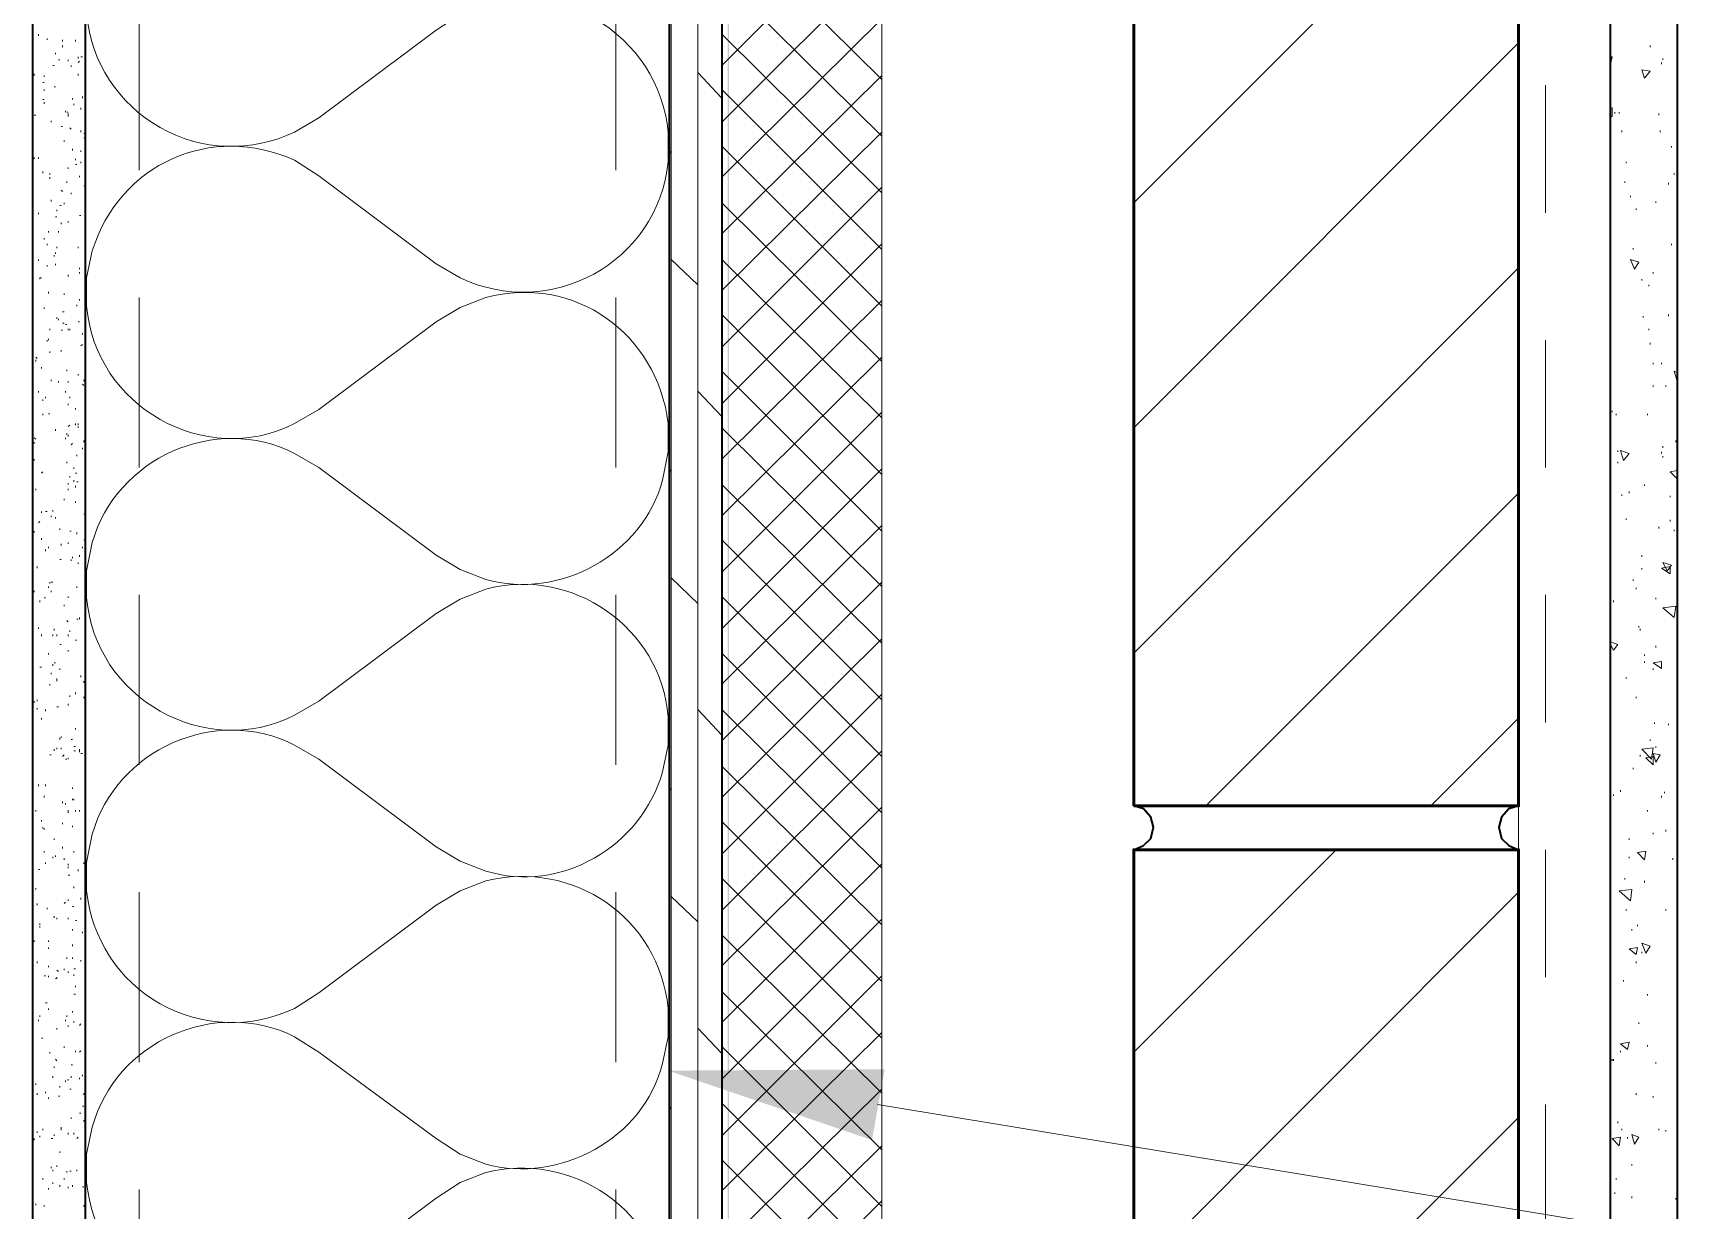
# Model space of a CAD drawing. Header units: inches. Extents: x 5 to 516, y -193 to 129.
# Drawn here: x 77.502 to 78.793, y -184.179 to -183.255 of the extents above; entities that cross this region are included whole.
import ezdxf

# ---------------------------------------------------------------- set-up
doc = ezdxf.new("R2010")
doc.units = ezdxf.units.IN
doc.header["$MEASUREMENT"] = 0
doc.linetypes.add('PDF_IMPORT', pattern=[1, 0.8, -0.2])
doc.layers.add('PDF8_Geometry', color=7, linetype='Continuous')
doc.layers.add('PDF8_Solid Fills', color=7, linetype='Continuous')

msp = doc.modelspace()

# ---------------------------------------------------------------- hatches: boundary and pattern name
at = {"layer": 'PDF8_Solid Fills', "transparency": 33554559}
msp.add_hatch(color=256, dxfattribs=at).paths.add_polyline_path([(78.0487701, -188.5757832), (78.0444044, -188.5757832), (78.0444044, -189.8902278), (78.0488489, -189.8857834), (78.0488487, -171.2291155), (78.0477376, -171.2291155)])

# ---------------------------------------------------------------- linework, layer by layer
at = {"layer": 'PDF8_Geometry', "lineweight": 35}
for points in [[(78.0021816, -189.8957837), (78.0021816, -171.2291155), (78.0432928, -171.2291155), (78.0432928, -189.8957837)], [(77.5021816, -189.854672), (77.5021816, -177.2702266), (77.5432927, -177.2702266), (77.5432927, -189.854672)], [(78.7932923, -180.6046713), (78.7932923, -189.3957831), (78.74107, -189.3957831), (78.74107, -180.6046713)]]:
    msp.add_lwpolyline(points, close=True, dxfattribs=at)
at = {"layer": 'PDF8_Geometry', "lineweight": 15}
for points in [[(78.0032938, -189.8957831), (78.0032938, -171.229115)], [(78.024403, -189.8957831), (78.024403, -171.229115)], [(78.0432922, -183.2802278), (78.1688478, -183.1546722)], [(78.1688483, -183.2913385), (78.0432928, -183.166894)], [(78.0432922, -183.3246716), (78.1688478, -183.199116)], [(78.1688483, -183.3357834), (78.0432928, -183.2113389)], [(78.3666248, -183.3880046), (78.5255137, -183.2291157)], [(78.0432922, -183.3680054), (78.1688478, -183.2435609)], [(77.5066278, -183.2557826), (77.5066278, -183.2568937)], [(77.5132945, -183.2591158), (77.5132945, -183.2602269)], [(77.5255167, -183.2602269), (77.5255167, -183.261338)], [(77.5355167, -183.261338), (77.5355167, -183.2602269)], [(78.1688483, -183.3802271), (78.0432928, -183.2557827)], [(77.5199612, -183.2713381), (77.5199612, -183.2702271)], [(77.5255167, -183.2646712), (77.5255167, -183.2657822)], [(78.3666248, -183.564672), (78.6688471, -183.2624497)], [(78.7721831, -183.2657828), (78.7721831, -183.2646717)], [(77.517739, -183.2802267), (77.5188501, -183.2802267)], [(77.5232945, -183.2757824), (77.5221834, -183.2757824)], [(77.5299612, -183.2768935), (77.5299612, -183.2757824)], [(77.5321834, -183.2802267), (77.5321834, -183.2813377)], [(77.537739, -183.2746713), (77.537739, -183.2735603)], [(77.5388501, -183.2768935), (77.537739, -183.2780045)], [(77.5410723, -183.2735603), (77.5399612, -183.2735603)], [(78.0432922, -183.3057823), (78.0244033, -183.2857823)], [(78.7410688, -183.2791156), (78.7421799, -183.27356)], [(78.742181, -183.2735603), (78.7410699, -183.2735603)], [(78.7721831, -183.2846721), (78.7655165, -183.2835609)], [(78.7721833, -183.2846718), (78.7677389, -183.2902274), (78.7655167, -183.2835607)], [(78.7810717, -183.2791156), (78.7810717, -183.2780045)], [(78.7821839, -183.2757824), (78.7821839, -183.2746713)], [(77.5032945, -183.2868936), (77.5032945, -183.2880047)], [(77.5099612, -183.29356), (77.5110723, -183.29356)], [(77.5110723, -183.2891158), (77.5110723, -183.2880047)], [(77.5199612, -183.2968938), (77.5188501, -183.2968938)], [(77.537739, -183.2880047), (77.537739, -183.2868936)], [(78.0432922, -183.4124492), (78.1688478, -183.2880047)], [(77.5099612, -183.3068934), (77.5110723, -183.3068934)], [(77.5110723, -183.300227), (77.5110723, -183.2991159)], [(77.5110723, -183.3091155), (77.5110723, -183.3102266)], [(77.5332945, -183.3057823), (77.5332945, -183.3068934)], [(77.5344056, -183.3113382), (77.5344056, -183.3102266)], [(77.5410723, -183.3057823), (77.5410723, -183.3046713)], [(78.1688483, -183.424672), (78.0432928, -183.2991165)], [(78.7932923, -183.3102277), (78.7932923, -183.3091166)], [(77.5032945, -183.3191157), (77.5044056, -183.3191157)], [(77.5166279, -183.3235599), (77.5166279, -183.3246716)], [(77.527739, -183.3168935), (77.527739, -183.3157825)], [(77.5299612, -183.3168935), (77.5288501, -183.3168935)], [(77.5299612, -183.3202267), (77.5299612, -183.3191157), (77.5299612, -183.3180046)], [(77.5399612, -183.3146714), (77.5399612, -183.3135603)], [(78.742181, -183.3135606), (78.742181, -183.3202273), (78.7410699, -183.3202273)], [(78.742181, -183.3135609), (78.7410699, -183.3135609)], [(78.7444054, -183.3180052), (78.7444054, -183.3168941)], [(78.7477374, -183.3180052), (78.7477374, -183.3168941)], [(78.7788473, -183.3191162), (78.7788473, -183.3180051)], [(77.5255167, -183.3280048), (77.5244056, -183.3280048)], [(77.5310723, -183.3291158), (77.5321834, -183.3302269)], [(77.5399612, -183.332449), (77.5399612, -183.331338)], [(77.5421834, -183.3335601), (77.5432945, -183.3335601), (77.5432945, -183.332449)], [(77.5432945, -183.3368933), (77.5421834, -183.3368933)], [(78.0010723, -183.3557827), (78.0010723, -183.3335605)], [(78.0432922, -183.4568941), (78.1688478, -183.3324496)], [(78.7499618, -183.332449), (78.7499618, -183.3313379)], [(78.7799595, -183.332449), (78.7799595, -183.3313379)], [(77.5266279, -183.3402271), (77.5266279, -183.339116)], [(77.5332945, -183.3468934), (77.5332945, -183.3457824)], [(77.5399612, -183.3480045), (77.5399612, -183.3468934)], [(78.0032938, -183.3491161), (78.0021827, -183.3468939)], [(78.1688483, -183.4691158), (78.0432928, -183.3435602)], [(78.788848, -183.3446719), (78.788848, -183.3435608)], [(77.5032945, -183.3535604), (77.5032945, -183.3524494)], [(77.5066278, -183.3535604), (77.5066278, -183.3524494)], [(77.5099612, -183.3646711), (77.5099612, -183.36356)], [(77.5299612, -183.3613379), (77.5299612, -183.3602268)], [(77.5355167, -183.3546715), (77.5355167, -183.3535604)], [(77.5366279, -183.3580047), (77.5355167, -183.3580047)], [(77.5399612, -183.3568936), (77.5399612, -183.3557825)], [(77.707739, -183.3546716), (77.7266279, -183.3668938), (77.8188501, -183.4357827), (77.837739, -183.4468938)], [(78.7532939, -183.3568936), (78.7532939, -183.3557825)], [(77.5155168, -183.3646711), (77.5155168, -183.3657821)], [(77.5155168, -183.3691159), (77.5155168, -183.3680048)], [(77.5288501, -183.3724491), (77.5288501, -183.371338)], [(77.5388501, -183.3668938), (77.5388501, -183.3680048)], [(77.5432945, -183.3746712), (77.5421834, -183.3746712)], [(78.0432922, -183.5013378), (78.1688478, -183.3757823)], [(78.7521817, -183.3724497), (78.7521817, -183.3713386)], [(78.7866281, -183.3735607), (78.7866281, -183.3724496)], [(78.7910724, -183.3657833), (78.7910724, -183.3646722)], [(77.5166279, -183.3868935), (77.5166279, -183.3857824)], [(77.5244056, -183.3780044), (77.5255167, -183.3791155)], [(77.5266279, -183.3880046), (77.5266279, -183.3891157)], [(77.5321834, -183.3813382), (77.5321834, -183.3802271)], [(78.1688483, -183.5124496), (78.0432928, -183.3880052)], [(78.756626, -183.3835603), (78.756626, -183.3824492)], [(78.7766274, -183.3880046), (78.7766274, -183.3868935)], [(77.5066278, -183.3957826), (77.5066278, -183.3968937)], [(77.5210723, -183.3991158), (77.5199612, -183.3991158)], [(77.5210723, -183.3935599), (77.5210723, -183.3946715)], [(77.5244056, -183.3902267), (77.5232945, -183.3902267)], [(77.5399612, -183.3980047), (77.5388501, -183.3980047)], [(77.5432945, -183.3991158), (77.5432945, -183.3980047)], [(78.7610702, -183.393561), (78.7610702, -183.3924499)], [(77.5144056, -183.4113381), (77.5144056, -183.410227)], [(77.5221834, -183.4113381), (77.5221834, -183.410227)], [(77.5244056, -183.4035601), (77.5244056, -183.4046711)], [(77.5299612, -183.402449), (77.5299612, -183.4035601)], [(77.5110723, -183.4168934), (77.5110723, -183.4157824)], [(77.5132945, -183.4213377), (77.5132945, -183.4202266)], [(77.5199612, -183.4280047), (77.5199612, -183.4268936)], [(77.5210723, -183.4235604), (77.5210723, -183.4224493)], [(77.537739, -183.4224493), (77.537739, -183.4235604)], [(77.5488501, -183.4257827), (77.5444056, -183.4468938), (77.5444056, -183.469116)], [(78.0432922, -183.5457827), (78.1688478, -183.4202272)], [(78.7588504, -183.424672), (78.7588504, -183.4235609)], [(78.788848, -183.4213388), (78.788848, -183.4202277)], [(77.5066278, -183.43356), (77.5066278, -183.4324489)], [(77.5132945, -183.4380048), (77.5132945, -183.4368937)], [(77.5188501, -183.4291157), (77.5188501, -183.4302268)], [(77.5199612, -183.4368937), (77.5199612, -183.4357827)], [(77.5388501, -183.440227), (77.5388501, -183.4391159)], [(78.024403, -183.4524498), (78.0032918, -183.4324498)], [(78.1688483, -183.5568934), (78.0432928, -183.4324489)], [(78.3666248, -183.7413383), (78.6688471, -183.439116)], [(78.7632914, -183.4346714), (78.759958, -183.4402269), (78.7566247, -183.4324492)], [(78.7632946, -183.4346716), (78.756628, -183.4324494)], [(77.5088501, -183.4468933), (77.507739, -183.4468933), (77.507739, -183.4480044)], [(77.5299612, -183.4446712), (77.5299612, -183.4457823)], [(77.5388501, -183.4435602), (77.5388501, -183.4424491)], [(78.7655145, -183.4491166), (78.7655145, -183.4480055)], [(78.771071, -183.4535609), (78.771071, -183.4524498)], [(78.774403, -183.4435601), (78.774403, -183.442449)], [(77.5144056, -183.4580046), (77.5144056, -183.4591156)], [(77.5266279, -183.4602267), (77.5266279, -183.4591156)], [(77.5388501, -183.4646715), (77.5388501, -183.4635605)], [(77.857739, -183.4624491), (77.837739, -183.4702269), (77.8188501, -183.481338)], [(78.0432922, -183.5891154), (78.1688478, -183.464671)], [(77.5110723, -183.4713379), (77.5110723, -183.4702269)], [(77.5210723, -183.479116), (77.5210723, -183.4780049)], [(77.5221834, -183.480227), (77.5221834, -183.479116)], [(77.5255167, -183.4735601), (77.5266279, -183.4735601)], [(77.5366279, -183.4691158), (77.5366279, -183.4680047)], [(78.1688483, -183.6013383), (78.0432928, -183.4757827)], [(78.7666267, -183.4780043), (78.7666267, -183.4768932)], [(78.7866281, -183.4768944), (78.7866281, -183.4757833)], [(77.5155168, -183.4880045), (77.5155168, -183.4868934)], [(77.5255167, -183.4880045), (77.5244056, -183.4880045)], [(77.5255167, -183.4824492), (77.5266279, -183.4824492)], [(77.5288501, -183.4835602), (77.527739, -183.4835602)], [(77.5299612, -183.4868934), (77.5299612, -183.4880045)], [(77.5310723, -183.4880045), (77.5310723, -183.4868934)], [(77.5388501, -183.4813381), (77.537739, -183.4813381)], [(77.5410723, -183.4902266), (77.5410723, -183.4913383)], [(77.707739, -183.5613383), (77.7266279, -183.5502271), (77.8188501, -183.4813382)], [(78.771071, -183.488005), (78.771071, -183.4868939)], [(77.5132945, -183.4968936), (77.5132945, -183.4957825)], [(77.5144056, -183.4957825), (77.5144056, -183.4946714)], [(77.5155168, -183.5057827), (77.5155168, -183.504671)], [(77.5244056, -183.50356), (77.5244056, -183.504671)], [(77.5410723, -183.4991157), (77.5399612, -183.5002268)], [(78.7721831, -183.4991157), (78.7721831, -183.4980046)], [(77.5044056, -183.5091159), (77.5055167, -183.5102269)], [(77.5044056, -183.5124491), (77.5044056, -183.511338)], [(77.5088501, -183.5180047), (77.5088501, -183.5168936)], [(77.5432945, -183.5157825), (77.5432945, -183.5168936)], [(78.0432922, -183.6335603), (78.1688478, -183.5091159)], [(78.774403, -183.5146718), (78.774403, -183.5135606)], [(78.7810717, -183.5146718), (78.7810717, -183.5135606)], [(77.5166279, -183.5268935), (77.5166279, -183.5280046)], [(77.5221834, -183.5291156), (77.5221834, -183.5280046)], [(77.5288501, -183.5202268), (77.5288501, -183.5191157)], [(77.5299612, -183.5291156), (77.5299612, -183.5280046)], [(77.537739, -183.5235603), (77.537739, -183.5224492)], [(77.5410723, -183.530227), (77.5421834, -183.531338)], [(77.5421834, -183.5280046), (77.5421834, -183.5268935)], [(78.1688483, -183.6457832), (78.0432928, -183.5202276)], [(78.774403, -183.5324499), (78.774403, -183.5313388)], [(78.7844037, -183.5324499), (78.7844037, -183.5313388)], [(78.7932923, -183.5268934), (78.7932923, -183.5280046), (78.79107, -183.5202268)], [(78.7932923, -183.5213382), (78.79107, -183.520227)], [(77.5066278, -183.5368936), (77.5066278, -183.5357823)], [(77.5099612, -183.542449), (77.5099612, -183.5435603)], [(77.5121834, -183.5413379), (77.5121834, -183.5402268)], [(77.527739, -183.5368936), (77.527739, -183.5357823)], [(77.5310723, -183.5413379), (77.5310723, -183.5402268)], [(78.0432922, -183.5557823), (78.0244033, -183.5357823)], [(77.5099612, -183.5546713), (77.5099612, -183.5535602)], [(77.5155168, -183.5535602), (77.5144056, -183.5535602)], [(77.5299612, -183.5468935), (77.5299612, -183.5457825)], [(77.5355167, -183.550227), (77.5355167, -183.5491157)], [(78.0432922, -183.6780052), (78.1688478, -183.5524497)], [(78.742181, -183.5524491), (78.742181, -183.551338)], [(78.745513, -183.5546713), (78.745513, -183.5535602)], [(78.7699588, -183.5546713), (78.7699588, -183.5535602)], [(77.5021834, -183.5668936), (77.5021834, -183.5657825)], [(77.5199612, -183.5668936), (77.5199612, -183.5657825)], [(77.5288501, -183.5702268), (77.5288501, -183.5691157)], [(77.5310723, -183.562449), (77.5299612, -183.5635601)], [(77.5299612, -183.5713381), (77.5299612, -183.5702268)], [(77.5355167, -183.5613379), (77.5355167, -183.562449)], [(77.537739, -183.5613379), (77.537739, -183.562449)], [(77.537739, -183.5646714), (77.537739, -183.5635601)], [(77.9966279, -183.6057824), (78.0010723, -183.5835602), (78.0010723, -183.561338)], [(78.1688483, -183.6891159), (78.0432928, -183.5646714)], [(77.5021834, -183.5791159), (77.5021834, -183.5780048)], [(77.5032945, -183.5724492), (77.5044056, -183.5735602)], [(77.5032945, -183.5768934), (77.5032945, -183.5757824)], [(77.527739, -183.5735602), (77.527739, -183.5724492)], [(77.5332945, -183.5768934), (77.5321834, -183.5780048)], [(77.5410723, -183.581338), (77.5410723, -183.5802269)], [(77.5421834, -183.5757824), (77.5421834, -183.5746713)], [(78.7466252, -183.5835601), (78.7466252, -183.582449)], [(78.7555138, -183.5846712), (78.7488471, -183.582449)], [(78.7555139, -183.5846721), (78.7510695, -183.5902276), (78.7488473, -183.5824499)], [(78.7821839, -183.5802269), (78.7821839, -183.5791158)], [(78.7921801, -183.5757827), (78.7921801, -183.5746715)], [(77.5032945, -183.5902268), (77.5032945, -183.5891157)], [(77.5288501, -183.5924492), (77.5288501, -183.5913379)], [(77.5344056, -183.5968935), (77.5344056, -183.5957824)], [(77.5366279, -183.5868936), (77.5366279, -183.5857825)], [(77.707739, -183.5846713), (77.7266279, -183.5957824), (77.8188501, -183.6646713), (77.837739, -183.6757824), (77.857739, -183.6835602)], [(78.7466252, -183.5924498), (78.7466252, -183.5913387)], [(78.7810717, -183.5846712), (78.7810717, -183.5835601)], [(78.7821839, -183.5880055), (78.7821839, -183.5868944)], [(77.5099612, -183.5991159), (77.5088501, -183.6002269)], [(77.5299612, -183.6091158), (77.5299612, -183.6080047)], [(77.5310723, -183.6035601), (77.5310723, -183.6024491)], [(77.5344056, -183.6057826), (77.5344056, -183.6068936)], [(77.5355167, -183.6002269), (77.5366279, -183.6002269)], [(77.537739, -183.6068936), (77.5366279, -183.6068936)], [(77.5432945, -183.6035601), (77.5432945, -183.6024491)], [(78.0032938, -183.5991162), (78.0021827, -183.5968939)], [(78.0432922, -183.722449), (78.1688478, -183.5968934)], [(78.7932923, -183.5980051), (78.7877367, -183.5991162)], [(78.7932923, -183.6046715), (78.7877367, -183.5991159)], [(77.5021834, -183.6102268), (77.5021834, -183.6091158)], [(77.5044056, -183.6135603), (77.5044056, -183.612449)], [(77.5266279, -183.6213381), (77.5266279, -183.620227)], [(77.5299612, -183.6135603), (77.5299612, -183.612449)], [(77.5355167, -183.6113379), (77.5355167, -183.6102268)], [(78.1688483, -183.7335608), (78.0432928, -183.6091163)], [(78.4232926, -183.8613379), (78.6688482, -183.6157823)], [(78.7499618, -183.6180054), (78.7499618, -183.6168943)], [(78.7555138, -183.6157833), (78.7555138, -183.6146722)], [(78.7677389, -183.6102268), (78.7677389, -183.6091157)], [(78.7877358, -183.6191165), (78.7877358, -183.6180054)], [(77.5088501, -183.6313379), (77.5088501, -183.6302269)], [(77.5121834, -183.6302269), (77.5132945, -183.6302269)], [(77.5166279, -183.6346714), (77.5166279, -183.6335603)], [(77.517739, -183.6291158), (77.517739, -183.6302269)], [(77.5199612, -183.6357825), (77.5199612, -183.6346714)], [(77.5355167, -183.6235602), (77.5355167, -183.6224491)], [(77.5432945, -183.632449), (77.5421834, -183.632449)], [(77.5032945, -183.6457824), (77.5032945, -183.6468934)], [(77.507739, -183.6380046), (77.5066278, -183.6391157)], [(77.5232945, -183.6446713), (77.5232945, -183.6435602)], [(77.5310723, -183.6457824), (77.5321834, -183.6457824)], [(77.5366279, -183.6480048), (77.5366279, -183.6468934)], [(78.0432922, -183.7657828), (78.1688478, -183.6413384)], [(78.7532939, -183.6368935), (78.7532939, -183.6357824)], [(78.7788473, -183.6435611), (78.7788473, -183.64245)], [(78.7877358, -183.6380046), (78.7877358, -183.6368935)], [(78.7910724, -183.6457832), (78.7910724, -183.6446721)], [(77.5088501, -183.651338), (77.5088501, -183.652449)], [(77.5121834, -183.6602268), (77.5121834, -183.6613381)], [(77.5144056, -183.6591157), (77.5144056, -183.6580046)], [(77.5244056, -183.6568936), (77.5244056, -183.6557825)], [(77.5299612, -183.6557825), (77.5299612, -183.6546714)], [(77.5410723, -183.6591157), (77.5410723, -183.6580046)], [(77.5432945, -183.652449), (77.5421834, -183.652449)], [(77.5488501, -183.6546713), (77.5444056, -183.6768935), (77.5444056, -183.6980047)], [(78.1688483, -183.7780046), (78.0432928, -183.652449)], [(77.5244056, -183.6680045), (77.5232945, -183.6680045)], [(77.5321834, -183.6691159), (77.5321834, -183.6680045)], [(77.5332945, -183.6668935), (77.5332945, -183.6657824)], [(77.537739, -183.671338), (77.537739, -183.6702269)], [(77.5388501, -183.6657824), (77.5388501, -183.6646713)], [(78.7655145, -183.6657824), (78.7655145, -183.6646713)], [(78.788848, -183.6724488), (78.7821813, -183.6702266)], [(78.7888493, -183.6724497), (78.7855159, -183.6768942), (78.7821826, -183.6702275)], [(77.5055167, -183.6746712), (77.5055167, -183.6735601)], [(77.5155168, -183.6857824), (77.5155168, -183.6868935)], [(77.517739, -183.6857824), (77.5166279, -183.6857824)], [(78.024403, -183.7024498), (78.0032918, -183.6824498)], [(78.0432922, -183.8102272), (78.1688478, -183.6857827)], [(78.7588504, -183.6846716), (78.7588504, -183.6835605)], [(78.7655145, -183.6757831), (78.7655145, -183.674672)], [(78.7877358, -183.6735608), (78.7877358, -183.6791163), (78.7810691, -183.6746719)], [(78.7877358, -183.673561), (78.7810691, -183.6746721)], [(77.5032945, -183.6935602), (77.5032945, -183.6924491)], [(77.5121834, -183.6980047), (77.5110723, -183.6980047)], [(77.5144056, -183.690227), (77.5144056, -183.6891159)], [(77.5166279, -183.6924491), (77.5166279, -183.6935602)], [(77.5299612, -183.6980047), (77.5299612, -183.6968936)], [(77.5366279, -183.690227), (77.5366279, -183.6891159)], [(77.857739, -183.6913383), (77.837739, -183.6991161), (77.8188501, -183.7102272)], [(78.1688483, -183.8224495), (78.0432928, -183.6968939)], [(78.7610702, -183.691338), (78.7610702, -183.6902269)], [(78.7766274, -183.6991166), (78.7766274, -183.6980055)], [(77.507739, -183.7013379), (77.507739, -183.7002268)], [(77.5266279, -183.7046714), (77.5266279, -183.7035603)], [(77.707739, -183.7902269), (77.7266279, -183.7791158), (77.8188501, -183.7102269)], [(78.7432932, -183.7013388), (78.7432932, -183.7002276)], [(78.7921801, -183.704672), (78.7821801, -183.7057831)], [(78.7921835, -183.7046716), (78.7910724, -183.7135605), (78.7821835, -183.7057827)], [(77.5066278, -183.722449), (77.5066278, -183.721338)], [(77.5188501, -183.7235601), (77.5188501, -183.722449)], [(77.5288501, -183.7157823), (77.5299612, -183.7168937)], [(77.5310723, -183.7246714), (77.5310723, -183.7235601)], [(77.537739, -183.7146713), (77.5366279, -183.7146713)], [(77.5388501, -183.7146713), (77.5388501, -183.7135602)], [(77.5432945, -183.7246714), (77.5432945, -183.7257825)], [(78.7632946, -183.7213379), (78.7632946, -183.7202268)], [(78.7644023, -183.7235606), (78.7644023, -183.7224495)], [(77.5088501, -183.7268936), (77.5088501, -183.7280046)], [(77.517739, -183.7280046), (77.517739, -183.7268936)], [(77.5210723, -183.7280046), (77.5210723, -183.7268936)], [(77.5232945, -183.7346713), (77.5244056, -183.7346713)], [(77.5299612, -183.7280046), (77.5299612, -183.7268936)], [(77.5366279, -183.7313381), (77.5355167, -183.7313381)], [(78.0432922, -183.8546715), (78.1688478, -183.7302271)], [(78.7466252, -183.7346719), (78.7410697, -183.7324496)], [(78.7466265, -183.7346717), (78.7432932, -183.7391161), (78.7410709, -183.7346717)], [(78.7766274, -183.736894), (78.7766274, -183.7357829)], [(77.5144056, -183.742449), (77.5144056, -183.741338)], [(77.517739, -183.7513379), (77.517739, -183.7502268)], [(77.5188501, -183.7491157), (77.5199612, -183.7491157)], [(77.5299612, -183.7391158), (77.5299612, -183.7402269)], [(78.1688483, -183.8668938), (78.0432928, -183.7413382)], [(78.7677389, -183.7435604), (78.7677389, -183.7424493)], [(78.7677389, -183.7491157), (78.7677389, -183.7480046)], [(78.7810717, -183.7480047), (78.774405, -183.7491158)], [(78.7810717, -183.748005), (78.7810717, -183.7535606), (78.774405, -183.7491161)], [(77.507739, -183.7524492), (77.5088501, -183.7524492)], [(77.5166279, -183.7568935), (77.5166279, -183.7580045)], [(77.5210723, -183.761338), (77.5210723, -183.7624491), (77.5210723, -183.7635601)], [(77.5232945, -183.7546713), (77.5232945, -183.7535603)], [(77.5399612, -183.760227), (77.5399612, -183.7591159)], [(77.5421834, -183.7646712), (77.5421834, -183.7635601)], [(78.7532939, -183.7613386), (78.7532939, -183.7602275)], [(78.774403, -183.7546716), (78.774403, -183.7535605)], [(77.5155168, -183.7668936), (77.5155168, -183.7657826)], [(77.5310723, -183.7757824), (77.5310723, -183.7746714)], [(77.5355167, -183.7735603), (77.5355167, -183.7724492)], [(77.5421834, -183.7768935), (77.5421834, -183.7757824)], [(78.0432922, -183.8991164), (78.1688478, -183.7735609)], [(78.7610702, -183.7768935), (78.7610702, -183.7757824)], [(77.5032945, -183.780227), (77.5032945, -183.7791156)], [(77.5055167, -183.7791156), (77.5055167, -183.7780046)], [(77.5055167, -183.7857823), (77.5055167, -183.7846713)], [(77.5121834, -183.7868937), (77.5121834, -183.7857823)], [(77.5221834, -183.7835602), (77.5210723, -183.7835602)], [(77.5299612, -183.7813381), (77.5299612, -183.7824491)], [(78.0432922, -183.8057824), (78.0244033, -183.7857824)], [(78.1688483, -183.9102271), (78.0432928, -183.7857826)], [(77.5088501, -183.7935603), (77.5088501, -183.792449)], [(77.5355167, -183.8013381), (77.5355167, -183.800227)], [(77.9966279, -183.8346716), (78.0010723, -183.8135605), (78.0010723, -183.7913383)], [(78.59996, -183.8613379), (78.6688489, -183.792449)], [(78.7755152, -183.7968938), (78.7755152, -183.7957827)], [(78.7866281, -183.7980049), (78.7866281, -183.7968938)], [(77.5232945, -183.8091158), (77.5232945, -183.8080048)], [(77.5244056, -183.8080048), (77.5244056, -183.8068934)], [(77.5332945, -183.8091158), (77.5321834, -183.8091158)], [(77.5355167, -183.8146714), (77.5344056, -183.8146714)], [(77.707739, -183.8135605), (77.7266279, -183.8246716), (77.8188501, -183.8935605), (77.837739, -183.9046716), (77.857739, -183.9124494)], [(78.7721831, -183.8102272), (78.7721831, -183.8091161)], [(78.7766274, -183.8157831), (78.7766274, -183.814672)], [(77.5155168, -183.8213381), (77.5166279, -183.8213381)], [(77.5188501, -183.8180046), (77.5188501, -183.8168936)], [(77.5210723, -183.8168936), (77.5210723, -183.8157825)], [(77.5244056, -183.8168936), (77.5244056, -183.8157825)], [(77.5266279, -183.8213381), (77.5255167, -183.8224492)], [(77.5288501, -183.8246713), (77.527739, -183.8246713)], [(77.5299612, -183.8235603), (77.5299612, -183.8246713)], [(77.5355167, -183.8180046), (77.5344056, -183.8180046)], [(77.5388501, -183.8191157), (77.5388501, -183.8180046), (77.5388501, -183.8168936)], [(77.5399612, -183.8202268), (77.5410723, -183.8202268)], [(78.0432922, -183.9435602), (78.1688478, -183.8180046)], [(78.7644023, -183.8224495), (78.7644023, -183.8213384)], [(78.7744019, -183.8157827), (78.7732908, -183.8246716), (78.765513, -183.8168938)], [(78.774403, -183.8157831), (78.7655141, -183.8168942)], [(78.774403, -183.8224492), (78.774403, -183.8291159), (78.7688475, -183.8235603)], [(78.774403, -183.8224495), (78.7688475, -183.8235606)], [(78.7799595, -183.8213384), (78.7744039, -183.8202273)], [(78.7799607, -183.8213382), (78.7766274, -183.8268937), (78.7744052, -183.8202271)], [(78.1688483, -183.954672), (78.0432928, -183.8302275)], [(78.7588504, -183.8324491), (78.7588504, -183.831338)], [(77.5021834, -183.8446714), (77.5021834, -183.8435603)], [(77.5066278, -183.8457824), (77.5066278, -183.8446714)], [(77.5110723, -183.8546712), (77.5110723, -183.8535602)], [(77.5121834, -183.8446714), (77.5121834, -183.8457824)], [(77.5332945, -183.8480046), (77.5332945, -183.8468935)], [(77.5432945, -183.8535602), (77.5432945, -183.8524491)], [(78.0032938, -183.8491162), (78.0021827, -183.846894)], [(78.7432932, -183.8535605), (78.7432932, -183.8524493)], [(78.7488496, -183.8502273), (78.7488496, -183.8491161)], [(78.7810717, -183.8546715), (78.7810717, -183.8535604)], [(78.7832915, -183.8513383), (78.7832915, -183.8502272)], [(77.5044056, -183.8657825), (77.5044056, -183.8646714)], [(77.5255167, -183.8591158), (77.5255167, -183.8580047)], [(77.527739, -183.8591158), (77.527739, -183.8602269)], [(77.5299612, -183.8668935), (77.5299612, -183.8657825), (77.5299612, -183.8646714)], [(77.5332945, -183.8568937), (77.5332945, -183.8557826)], [(77.5344056, -183.8568937), (77.5344056, -183.8557826)], [(77.5355167, -183.8657825), (77.5355167, -183.8646714)], [(77.5388501, -183.8657825), (77.5388501, -183.8646714)], [(78.0432922, -183.986894), (78.1688478, -183.8624496)], [(78.7699588, -183.8657827), (78.7699588, -183.8646716)], [(77.5088501, -183.8735602), (77.5088501, -183.8724491)], [(77.5099612, -183.8791158), (77.5099612, -183.8780047)], [(77.5110723, -183.8802269), (77.5110723, -183.8791158)], [(77.5255167, -183.8757823), (77.5255167, -183.8746713)], [(77.5332945, -183.8780047), (77.5332945, -183.8768937)], [(78.1688483, -183.9991157), (78.0432928, -183.8735602)], [(77.5188501, -183.8868936), (77.5188501, -183.8880046)], [(78.7555138, -183.8880046), (78.7555138, -183.8868935)], [(78.774403, -183.8835604), (78.774403, -183.8824493)], [(78.7844037, -183.8813382), (78.7844037, -183.8802271)], [(77.5021834, -183.8980048), (77.5021834, -183.8968934)], [(77.5110723, -183.8980048), (77.5110723, -183.8968934)], [(77.5121834, -183.9068936), (77.5121834, -183.9057825)], [(77.517739, -183.901338), (77.517739, -183.902449)], [(77.5199612, -183.901338), (77.5199612, -183.9002269)], [(77.5255167, -183.8946713), (77.5255167, -183.8935602)], [(77.5266279, -183.902449), (77.5266279, -183.9035601)], [(77.5344056, -183.8980048), (77.5344056, -183.8968934)], [(77.5421834, -183.9068936), (77.5421834, -183.9057825)], [(78.3666248, -184.0546713), (78.5255137, -183.8957824)], [(78.7555138, -183.9024496), (78.7555138, -183.9013385)], [(78.7688466, -183.8968943), (78.7621799, -183.8980054)], [(78.76885, -183.896894), (78.7677389, -183.9035607), (78.7621833, -183.8980051)], [(78.7899602, -183.9035607), (78.7899602, -183.9024496)], [(77.507739, -183.9113381), (77.5066278, -183.9113381)], [(77.5299612, -183.9080047), (77.5299612, -183.9068936)], [(77.5299612, -183.9102268), (77.5299612, -183.9091157)], [(77.5310723, -183.9157824), (77.5299612, -183.9157824)], [(77.537739, -183.9124492), (77.537739, -183.9113381)], [(78.0432922, -184.0313384), (78.1688478, -183.9068939)], [(78.1688483, -184.0435606), (78.0432928, -183.9180051)], [(78.7521817, -183.9191162), (78.7521817, -183.9180051)], [(77.5044056, -183.9268936), (77.5044056, -183.9257826)], [(77.5344056, -183.9246712), (77.5344056, -183.9257826)], [(78.3666248, -184.2313387), (78.6688471, -183.9291165)], [(78.7577371, -183.9268938), (78.756626, -183.9357827), (78.7477371, -183.9280049)], [(78.7577382, -183.9268942), (78.7477382, -183.9280053)], [(78.7677389, -183.9213383), (78.7677389, -183.9202272)], [(77.5132945, -183.9424491), (77.5132945, -183.941338)], [(77.527739, -183.9368935), (77.5266279, -183.9380046)], [(77.5299612, -183.9346714), (77.5299612, -183.9357824)], [(77.5344056, -183.940227), (77.5332945, -183.940227)], [(77.5399612, -183.9335603), (77.5399612, -183.9346714)], [(77.5432945, -183.941338), (77.5432945, -183.9424491)], [(78.024403, -183.9524498), (78.0032918, -183.9324498)], [(78.7532939, -183.9435602), (78.7532939, -183.9424491)], [(78.7844037, -183.9435602), (78.7844037, -183.9424491)], [(77.507739, -183.9546714), (77.507739, -183.9535603)], [(77.507739, -183.9568935), (77.507739, -183.9557825)], [(77.5188501, -183.9480047), (77.5188501, -183.9491158)], [(77.5210723, -183.9502269), (77.5210723, -183.9491158)], [(77.5299612, -183.9502269), (77.5299612, -183.9491158)], [(77.5355167, -183.9513379), (77.5366279, -183.9513379)], [(78.0432922, -184.0757827), (78.1688478, -183.9502271)], [(78.7621824, -183.955783), (78.7621824, -183.9546719)], [(78.7932923, -183.9468939), (78.7932923, -183.9457828)], [(77.5032945, -183.9668937), (77.5032945, -183.9680048)], [(77.5144056, -183.9668937), (77.5144056, -183.9680048)], [(77.5332945, -183.9591157), (77.5332945, -183.9580046)], [(77.5332945, -183.971338), (77.5332945, -183.9702269)], [(77.5410723, -183.960227), (77.5410723, -183.9613381)], [(78.1688483, -184.0868939), (78.0432928, -183.9624495)], [(78.7577382, -183.9591162), (78.7577382, -183.9580051)], [(78.7721799, -183.9713383), (78.7688466, -183.9768939), (78.7655132, -183.9691161)], [(78.7721831, -183.971338), (78.7655165, -183.9691157)], [(77.5144056, -183.972449), (77.5144056, -183.9735601)], [(77.5288501, -183.9813381), (77.5288501, -183.9802268)], [(77.5332945, -183.9813381), (77.5332945, -183.9802268)], [(77.5399612, -183.9835603), (77.5399612, -183.9824492)], [(78.7621813, -183.9724494), (78.7610702, -183.9780049), (78.7555147, -183.9735605)], [(78.7621824, -183.972449), (78.7555158, -183.9735601)], [(78.7655145, -183.9768939), (78.7655145, -183.9757828)], [(77.5055167, -183.9835603), (77.5055167, -183.9846713)], [(77.5110723, -183.9946715), (77.5121834, -183.9946715)], [(77.5144056, -183.9868935), (77.5144056, -183.9880048)], [(77.5144056, -183.9957826), (77.5144056, -183.9946715)], [(77.5199612, -183.9968936), (77.5210723, -183.9968936), (77.5210723, -183.9957826)], [(77.5210723, -183.9902269), (77.5221834, -183.991338)], [(77.5266279, -183.9902269), (77.5266279, -183.9891159)], [(77.5299612, -183.9924491), (77.5299612, -183.991338)], [(77.5355167, -183.9891159), (77.5344056, -183.9891159)], [(77.5344056, -183.9946715), (77.5344056, -183.9935601)], [(78.0432922, -184.1202276), (78.1688478, -183.994672)], [(78.7610702, -183.9846719), (78.7610702, -183.9835608)], [(77.5355167, -184.0091159), (77.5344056, -184.0091159)], [(77.5355167, -184.0035603), (77.5355167, -184.0024492)], [(78.1688483, -184.1313383), (78.0432928, -184.0068938)], [(78.7510695, -183.9991157), (78.7510695, -183.9980046)], [(78.7699588, -184.0102275), (78.7699588, -184.0091164)], [(77.5121834, -184.0157826), (77.5132945, -184.0157826)], [(77.5144056, -184.0202268), (77.5144056, -184.0213379)], [(77.9966279, -184.0635608), (78.0010723, -184.0424497), (78.0010723, -184.0202275)], [(77.5066278, -184.030227), (77.5066278, -184.0291157)], [(77.507739, -184.0268935), (77.507739, -184.0257825)], [(77.527739, -184.030227), (77.527739, -184.0291157)], [(77.5288501, -184.0268935), (77.5288501, -184.0257825)], [(77.5299612, -184.0346713), (77.5299612, -184.0335602)], [(77.5332945, -184.0235603), (77.5332945, -184.0224493)], [(77.5344056, -184.0313381), (77.5344056, -184.030227)], [(77.5399612, -184.0324491), (77.5388501, -184.0335602)], [(78.7632946, -184.0324494), (78.7632946, -184.0313383)], [(77.5099612, -184.0435604), (77.5088501, -184.0435604)], [(77.5210723, -184.0368937), (77.5210723, -184.0357823)], [(77.707739, -184.0424497), (77.7266279, -184.0546719), (77.8188501, -184.1224497), (77.837739, -184.1346719), (77.857739, -184.1424497)], [(78.0432922, -184.0557824), (78.0244033, -184.0357824)], [(78.0432922, -184.1635603), (78.1688478, -184.0391158)], [(78.7555138, -184.0468938), (78.7488471, -184.048005)], [(78.7555172, -184.0468936), (78.7544061, -184.0524492), (78.7488505, -184.0480047)], [(77.5155168, -184.0557824), (77.5155168, -184.0546713)], [(77.5199612, -184.0602269), (77.5210723, -184.061338)], [(77.5266279, -184.0513381), (77.5266279, -184.050227)], [(77.5355167, -184.0546713), (77.5355167, -184.0535602)], [(77.5399612, -184.0535602), (77.5388501, -184.0546713)], [(78.1688483, -184.1757832), (78.0432928, -184.0502276)], [(78.742181, -184.0613383), (78.742181, -184.0602272)], [(78.7432932, -184.0613383), (78.7432932, -184.0602272)], [(78.7488496, -184.0546713), (78.7488496, -184.0535602)], [(78.7699588, -184.050227), (78.7699588, -184.0491159)], [(77.517739, -184.0746713), (77.517739, -184.0735603)], [(77.5188501, -184.0668936), (77.5188501, -184.0657825)], [(77.5332945, -184.0646715), (77.5321834, -184.0646715)], [(77.5321834, -184.0746713), (77.5321834, -184.0735603)], [(77.5410723, -184.0724492), (77.5410723, -184.0735603)], [(77.5432945, -184.0668936), (77.5432945, -184.0657825)], [(78.7766274, -184.063561), (78.7766274, -184.0624499)], [(77.5044056, -184.0802269), (77.5044056, -184.0791159)], [(77.5121834, -184.0857826), (77.5121834, -184.0868936)], [(77.5232945, -184.0824491), (77.5232945, -184.081338)], [(77.527739, -184.0780048), (77.527739, -184.0768935)], [(77.5299612, -184.0768935), (77.5299612, -184.0757824)], [(77.5310723, -184.0835602), (77.5321834, -184.0835602)], [(77.5388501, -184.0746713), (77.5388501, -184.0757824)], [(78.0432922, -184.2080052), (78.1688478, -184.0835607)], [(77.5055167, -184.0868936), (77.5055167, -184.0880047)], [(77.5144056, -184.0913379), (77.5144056, -184.0902268)], [(77.5221834, -184.0891158), (77.5232945, -184.0891158)], [(77.5410723, -184.0968935), (77.5421834, -184.0968935)], [(77.5421834, -184.0880047), (77.5421834, -184.0868936)], [(78.0032938, -184.0991162), (78.0021827, -184.096894)], [(78.1688483, -184.2202269), (78.0432928, -184.0946714)], [(78.1655163, -184.095783), (81.64885, -184.6691164), (82.14885, -184.6691164)], [(78.7610702, -184.088005), (78.7610702, -184.0868939)], [(78.774403, -184.0902271), (78.774403, -184.089116)], [(77.5321834, -184.1068937), (77.5321834, -184.1057826)], [(77.5399612, -184.1024491), (77.5388501, -184.1024491)], [(77.5421834, -184.1080047), (77.5421834, -184.1091158)], [(78.3666248, -184.408005), (78.6688471, -184.1057827)], [(78.7466252, -184.1102269), (78.7466252, -184.1091158)], [(77.5032945, -184.1235602), (77.5032945, -184.1224492)], [(77.5055167, -184.1168935), (77.5055167, -184.1180046)], [(77.507739, -184.1213381), (77.507739, -184.120227)], [(77.5099612, -184.1146714), (77.5099612, -184.1157825)], [(77.5166279, -184.1224492), (77.517739, -184.1224492)], [(77.5188501, -184.120227), (77.5188501, -184.1191157)], [(77.5244056, -184.1157825), (77.5244056, -184.1146714), (77.5244056, -184.1135603)], [(77.5299612, -184.1180046), (77.5299612, -184.1191157)], [(77.5344056, -184.1191157), (77.5344056, -184.1180046)], [(77.537739, -184.1213381), (77.5366279, -184.1224492)], [(78.7488485, -184.1213384), (78.7477374, -184.1280051), (78.7421819, -184.1224495)], [(78.7488496, -184.1213387), (78.742183, -184.1224498)], [(78.7499618, -184.1157828), (78.7499618, -184.1146717)], [(78.7544061, -184.1224497), (78.7544061, -184.1213386)], [(78.7632914, -184.1213384), (78.759958, -184.126894), (78.7577358, -184.1191162)], [(78.7632946, -184.1213387), (78.7577391, -184.1191164)], [(78.7788473, -184.1157828), (78.7788473, -184.1146717)], [(78.7844037, -184.1168938), (78.7844037, -184.1157827)], [(77.5232945, -184.132449), (77.5232945, -184.1335604)], [(78.0432922, -184.2524495), (78.1688478, -184.1280051)], [(77.5166279, -184.1457824), (77.5166279, -184.1446713)], [(77.517739, -184.1468935), (77.517739, -184.1480048)], [(77.5210723, -184.1446713), (77.5210723, -184.1435603)], [(77.5288501, -184.1491159), (77.5288501, -184.1480048)], [(77.5321834, -184.1480048), (77.5310723, -184.1480048)], [(77.5366279, -184.1468935), (77.5366279, -184.1480048)], [(78.1688483, -184.2646718), (78.0432928, -184.1391163)], [(78.7577382, -184.1435605), (78.7577382, -184.1424494)], [(77.5021834, -184.1613382), (77.5021834, -184.1602268)], [(77.5099612, -184.1535601), (77.5099612, -184.1546715)], [(77.5144056, -184.1624492), (77.5144056, -184.1613382)], [(77.517739, -184.1568936), (77.517739, -184.1580047)], [(77.5232945, -184.1602268), (77.5232945, -184.1591157)], [(77.5266279, -184.1535601), (77.5266279, -184.1546715)], [(77.5299612, -184.1602268), (77.5299612, -184.1613382)], [(77.5332945, -184.1591157), (77.5332945, -184.1602268)], [(77.5421834, -184.1602268), (77.5410723, -184.1602268)], [(78.745513, -184.1546718), (78.745513, -184.1535607)], [(77.5044056, -184.1746712), (77.5044056, -184.1735602)], [(77.5110723, -184.1757826), (77.5110723, -184.1746712)], [(77.5421834, -184.1757826), (77.5421834, -184.1746712)], [(78.0432922, -184.2968939), (78.1688478, -184.1713383)], [(78.7444054, -184.1657824), (78.7444054, -184.1646713)], [(78.7577382, -184.1691162), (78.7577382, -184.1680051)], [(78.7921801, -184.1702273), (78.7921801, -184.1691161)]]:
    msp.add_lwpolyline(points, dxfattribs=at)
for points in [[(78.1688483, -189.8957837), (78.1688483, -175.9368932), (78.0432928, -175.9368932), (78.0432928, -189.8957837)], [(78.7410688, -189.3957831), (78.7410688, -180.6046713), (78.6688466, -180.6046713), (78.6688466, -189.3957831)], [(77.5055167, -183.9380046), (77.5055167, -183.9391159)]]:
    msp.add_lwpolyline(points, close=True, dxfattribs=at)
at = {"layer": 'PDF8_Geometry', "linetype": 'PDF_IMPORT', "lineweight": 15, "ltscale": 0.166667}
for points in [[(77.5855149, -189.8957831), (77.5855149, -177.3124488)], [(77.9599589, -189.8957831), (77.9599589, -177.3124488)]]:
    msp.add_lwpolyline(points, dxfattribs=at)
at = {"layer": 'PDF8_Geometry', "linetype": 'PDF_IMPORT', "lineweight": 15, "ltscale": 0.084444}
msp.add_lwpolyline([(78.6899575, -189.3957831), (78.6899575, -180.604671)], dxfattribs=at)
at = {"layer": 'PDF8_Geometry', "lineweight": 15}
for points in [[(77.5488501, -183.1968941), (77.5444056, -183.2180052), (77.5444056, -183.2402274, 0.521590209), (77.707739, -183.3324497), (77.7266279, -183.3213385), (77.8188472, -183.2524492), (77.8377361, -183.240227, -0.521223179), (78.0010694, -183.3324493), (78.0010694, -183.3546715)], [(77.5488501, -183.8835605), (77.5444056, -183.9057827), (77.5444056, -183.928005, 0.520162711), (77.707739, -184.0202272), (77.7266279, -184.008005), (77.8188501, -183.9391164), (77.837739, -183.9280053), (77.857739, -183.9202275)], [(77.5488501, -184.1135608), (77.5444056, -184.1346719), (77.5444056, -184.1568942, 0.521662756), (77.707739, -184.2491164), (77.7266279, -184.2380053), (77.8188501, -184.1691161), (77.837739, -184.1568939), (77.857739, -184.1491161, -0.457818154), (78.0010723, -184.2491161), (78.0010723, -184.2713383), (77.9966279, -184.2935605)]]:
    msp.add_lwpolyline(points, format="xyb", dxfattribs=at)
at = {"layer": 'PDF8_Geometry', "lineweight": 50}
for points in [[(78.3666248, -183.8613388), (78.3666248, -183.2291165), (78.6688471, -183.2291165), (78.6688471, -183.8613388)], [(78.3666248, -184.5280049), (78.3666248, -183.8957827), (78.6688471, -183.8957827), (78.6688471, -184.5280049)]]:
    msp.add_lwpolyline(points, close=True, dxfattribs=at)
at = {"layer": 'PDF8_Geometry', "lineweight": 35}
for points in [[(78.3666248, -183.8957827), (78.3744026, -183.8924493), (78.3799582, -183.8868938), (78.3821804, -183.8780049), (78.3799582, -183.8702271), (78.3744026, -183.8635604), (78.3666248, -183.8613382)], [(78.6688484, -183.8613379), (78.6610706, -183.8635601), (78.655515, -183.8702268), (78.6532928, -183.8780046), (78.655515, -183.8868935), (78.6610706, -183.892449), (78.6688484, -183.8957824)]]:
    msp.add_lwpolyline(points, dxfattribs=at)
at = {"layer": 'PDF8_Geometry', "lineweight": 15}
for points in [[(77.707739, -183.3546716), (77.6423501, -183.3248938), (77.5698501, -183.3574123), (77.5488501, -183.4257827)], [(77.837739, -183.4468938), (77.9079612, -183.4805049), (77.9927575, -183.4356901), (78.0010723, -183.3557827)], [(78.0010723, -183.561338), (77.9925538, -183.4907639), (77.9275538, -183.4437824), (77.857739, -183.4624491)], [(77.5444056, -183.469116), (77.5507575, -183.547542), (77.6373501, -183.5968938), (77.707739, -183.5613383)], [(77.707739, -183.5846713), (77.6454982, -183.5531528), (77.5674612, -183.588375), (77.5488501, -183.6546713)], [(77.857739, -183.6835602), (77.915776, -183.6999306), (77.9807205, -183.6641343), (77.9966279, -183.6057824)], [(78.0010723, -183.7913383), (77.9953501, -183.7214124), (77.9251649, -183.6728383), (77.857739, -183.6913383)], [(77.5444056, -183.6980047), (77.5507575, -183.7764306), (77.6373501, -183.8257824), (77.707739, -183.7902269)], [(77.707739, -183.8135605), (77.6455168, -183.782042), (77.5674612, -183.8172642), (77.5488501, -183.8835605)], [(77.857739, -183.9124494), (77.9165908, -183.9306346), (77.9800723, -183.8929864), (77.9966279, -183.8346716)], [(78.0010723, -184.0202275), (77.9935353, -183.9490053), (77.9269427, -183.9033756), (77.857739, -183.9202275)], [(77.707739, -184.0424497), (77.6455538, -184.0117275), (77.5669797, -184.0459312), (77.5488501, -184.1135608)], [(77.857739, -184.1424497), (77.9155538, -184.1581905), (77.9819057, -184.1224868), (77.9966279, -184.0635608)]]:
    msp.add_open_spline(points, degree=3, dxfattribs=at)
at = {"layer": 'PDF8_Solid Fills', "lineweight": 15, "transparency": 33554559}
msp.add_solid([(78.0477365, -171.2291155), (78.0488476, -189.8957837), (78.0477365, -189.8957837)], dxfattribs=at)
at = {"layer": 'PDF8_Solid Fills', "lineweight": 50, "transparency": 33554559}
msp.add_solid([(78.161072, -184.1235608), (78.001072, -184.0691163), (78.171072, -184.0680052)], dxfattribs=at)

doc.saveas('drawing.dxf')
